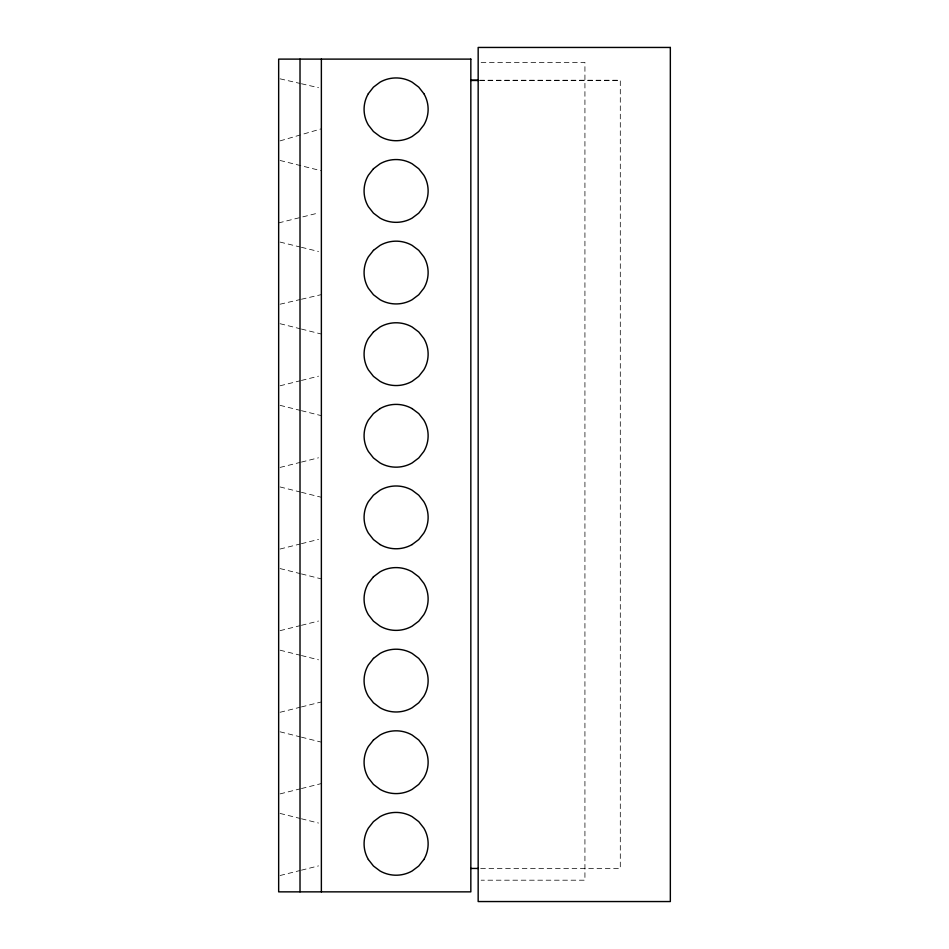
<?xml version="1.0" encoding="UTF-8"?>
<svg xmlns="http://www.w3.org/2000/svg" width="949" height="949" viewBox="0 0 949 949"><rect width="100%" height="100%" fill="white"/><g stroke="black" fill="none" stroke-linecap="round" stroke-linejoin="round"><path stroke-width="0.71" stroke-dasharray="4.75 3.56" d="M280.038 140.891L321.367 128.815M278.662 222.908L318.52 212.944M280.085 385.792L300.014 380.81M301.438 380.454L318.52 376.184M280.085 467.418L300.014 462.436M301.438 462.08L318.52 457.809M280.085 549.032L300.014 544.05M301.438 543.694L318.52 539.423M280.085 630.658L300.014 625.676M301.438 625.32L318.52 621.049M280.085 712.272L300.014 707.29M301.438 706.934L321.367 701.952M280.085 793.886L300.014 788.904M301.438 788.548L321.367 783.566M280.085 875.512L300.014 870.53M301.438 870.174L318.52 865.903M280.085 304.202L300.014 299.576M301.438 299.243L321.367 294.617M481.131 62.397L584.928 62.397L584.928 880.197L481.131 880.197M479.719 80.238L620.302 80.238L620.302 868.454L479.719 868.454M479.719 80.463L620.302 80.463M280.085 78.838L300.014 83.429M301.438 83.749L318.52 87.688M280.085 242.09L300.014 246.954M301.438 247.298L318.52 251.473M280.085 160.476L321.367 170.796M280.085 323.716L300.014 328.698M301.438 329.054L321.367 334.036M280.085 405.342L300.014 410.324M301.438 410.68L321.367 415.662M280.085 486.956L300.014 491.938M301.438 492.294L321.367 497.276M280.085 568.581L300.014 573.564M301.438 573.92L321.367 578.902M280.085 650.195L300.014 655.178M301.438 655.534L318.52 659.804M280.085 731.821L300.014 736.804M301.438 737.159L321.367 742.142M280.085 813.435L300.014 818.418M301.438 818.773L318.52 823.044"/><path stroke-width="1.42" d="M368.366 93.643L373.455 87.142L380.086 82.148A32.574 32.574 0 0 1 412.115 82.148L418.746 87.142L423.835 93.643M423.835 859.509L418.746 866.01L412.115 871.004A32.574 32.574 0 0 1 380.086 871.004L373.455 866.01L368.366 859.509M380.086 408.592L373.455 413.574L368.366 420.075A30.866 30.866 0 0 0 368.366 451.463L373.455 457.964L380.086 462.958A32.574 32.574 0 0 0 412.115 462.958L418.746 457.964L423.835 451.463A30.866 30.866 0 0 0 423.847 420.075L418.746 413.574L412.115 408.592M412.115 544.56L418.746 539.578L423.835 533.077A30.866 30.866 0 0 0 423.847 501.689L418.746 495.188L412.115 490.194A32.574 32.574 0 0 0 380.086 490.194L373.455 495.188L368.366 501.689A30.866 30.866 0 0 0 368.366 533.077L373.455 539.578L380.086 544.56M470.834 80.238L478.237 80.238M470.834 80.463L478.237 80.463M470.834 868.454L478.237 868.454M321.367 59.111L321.367 891.858M300.014 59.111L300.014 891.858M423.847 859.509A30.866 30.866 0 0 0 423.847 828.121L418.746 821.62L412.115 816.638A32.574 32.574 0 0 0 380.086 816.638L373.455 821.62L368.366 828.121A30.866 30.866 0 0 0 368.366 859.509M412.115 544.56A32.574 32.574 0 0 1 380.086 544.56M368.366 93.643A30.866 30.866 0 0 0 368.366 125.031L373.455 131.531L380.086 136.514A32.574 32.574 0 0 0 412.115 136.514L418.746 131.531L423.835 125.031A30.866 30.866 0 0 0 423.847 93.643M380.086 408.592A32.574 32.574 0 0 1 412.115 408.592M373.455 168.744L368.366 175.245A30.866 30.866 0 0 0 368.366 206.645L373.455 213.134L380.086 218.128A32.574 32.574 0 0 0 412.115 218.128L418.746 213.134L423.835 206.633A30.866 30.866 0 0 0 423.847 175.245L418.746 168.744L412.115 163.762A32.574 32.574 0 0 0 380.086 163.762L373.455 168.744M373.455 250.358L368.366 256.859A30.866 30.866 0 0 0 368.366 288.247L373.455 294.748L380.086 299.73A32.574 32.574 0 0 0 412.115 299.73L418.746 294.748L423.835 288.247A30.866 30.866 0 0 0 423.847 256.859L418.746 250.358L412.115 245.364A32.574 32.574 0 0 0 380.086 245.376L373.455 250.358M373.455 331.972L368.366 338.473A30.866 30.866 0 0 0 368.366 369.861L373.455 376.362L380.086 381.344A32.574 32.574 0 0 0 412.115 381.344L418.746 376.362L423.835 369.861A30.866 30.866 0 0 0 423.847 338.461L418.746 331.972L412.115 326.978A32.574 32.574 0 0 0 380.086 326.978L373.455 331.972M373.455 576.79L368.366 583.291A30.866 30.866 0 0 0 368.366 614.691L373.455 621.18L380.086 626.174A32.574 32.574 0 0 0 412.115 626.174L418.746 621.18L423.835 614.679A30.866 30.866 0 0 0 423.847 583.291L418.746 576.79L412.115 571.808A32.574 32.574 0 0 0 380.086 571.808L373.455 576.79M373.455 658.404L368.366 664.905A30.866 30.866 0 0 0 368.366 696.293L373.455 702.794L380.086 707.776A32.574 32.574 0 0 0 412.115 707.776L418.746 702.794L423.835 696.293A30.866 30.866 0 0 0 423.847 664.905L418.746 658.404L412.115 653.41A32.574 32.574 0 0 0 380.086 653.422L373.455 658.404M373.455 740.018L368.366 746.519A30.866 30.866 0 0 0 368.366 777.907L373.455 784.408L380.086 789.39A32.574 32.574 0 0 0 412.115 789.39L418.746 784.408L423.835 777.907A30.866 30.866 0 0 0 423.847 746.507L418.746 740.018L412.115 735.024A32.574 32.574 0 0 0 380.086 735.024L373.455 740.018M670.338 47.45L478.166 47.45L478.166 901.55L670.338 901.55L670.338 47.45M470.834 59.111L278.662 59.111L278.662 891.858L470.834 891.858L470.834 59.111"/></g></svg>
